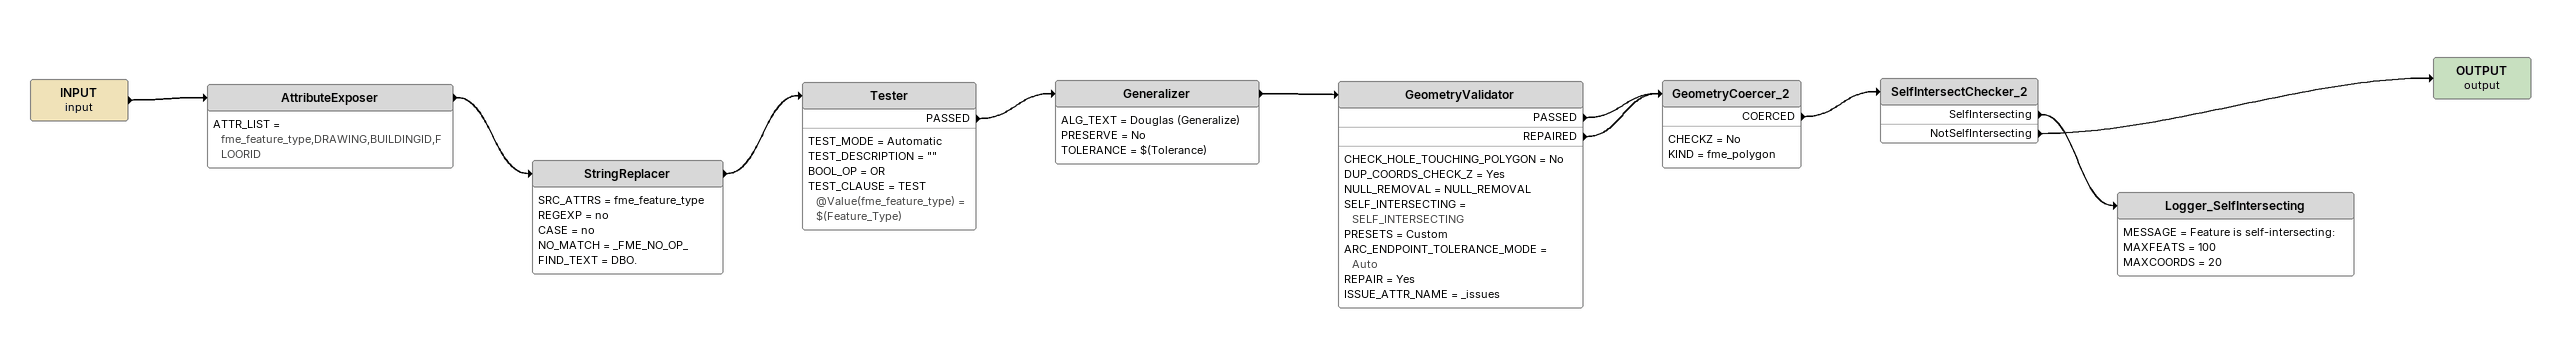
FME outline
INPUT (input)
    -> AttributeExposer
AttributeExposer
    ATTR_LIST = fme_feature_type,DRAWING,BUILDINGID,FLOORID
    -> StringReplacer
StringReplacer
    SRC_ATTRS = fme_feature_type
    REGEXP = no
    CASE = no
    NO_MATCH = _FME_NO_OP_
    FIND_TEXT = DBO.
    -> Tester
Tester
    TEST_MODE = Automatic
    TEST_DESCRIPTION = ""
    BOOL_OP = OR
    TEST_CLAUSE = TEST @Value(fme_feature_type) = $(Feature_Type)
    PASSED -> Generalizer
Generalizer
    ALG_TEXT = Douglas (Generalize)
    PRESERVE = No
    TOLERANCE = $(Tolerance)
    -> GeometryValidator
GeometryValidator
    CHECK_HOLE_TOUCHING_POLYGON = No
    DUP_COORDS_CHECK_Z = Yes
    NULL_REMOVAL = NULL_REMOVAL
    SELF_INTERSECTING = SELF_INTERSECTING
    PRESETS = Custom
    ARC_ENDPOINT_TOLERANCE_MODE = Auto
    REPAIR = Yes
    ISSUE_ATTR_NAME = _issues
    PASSED -> GeometryCoercer_2
    REPAIRED -> GeometryCoercer_2
GeometryCoercer_2
    CHECKZ = No
    KIND = fme_polygon
    COERCED -> SelfIntersectChecker_2
SelfIntersectChecker_2
    SelfIntersecting -> Logger_SelfIntersecting
    NotSelfIntersecting -> OUTPUT (output)
OUTPUT (output)
Logger_SelfIntersecting
    MESSAGE = Feature is self-intersecting:
    MAXFEATS = 100
    MAXCOORDS = 20
